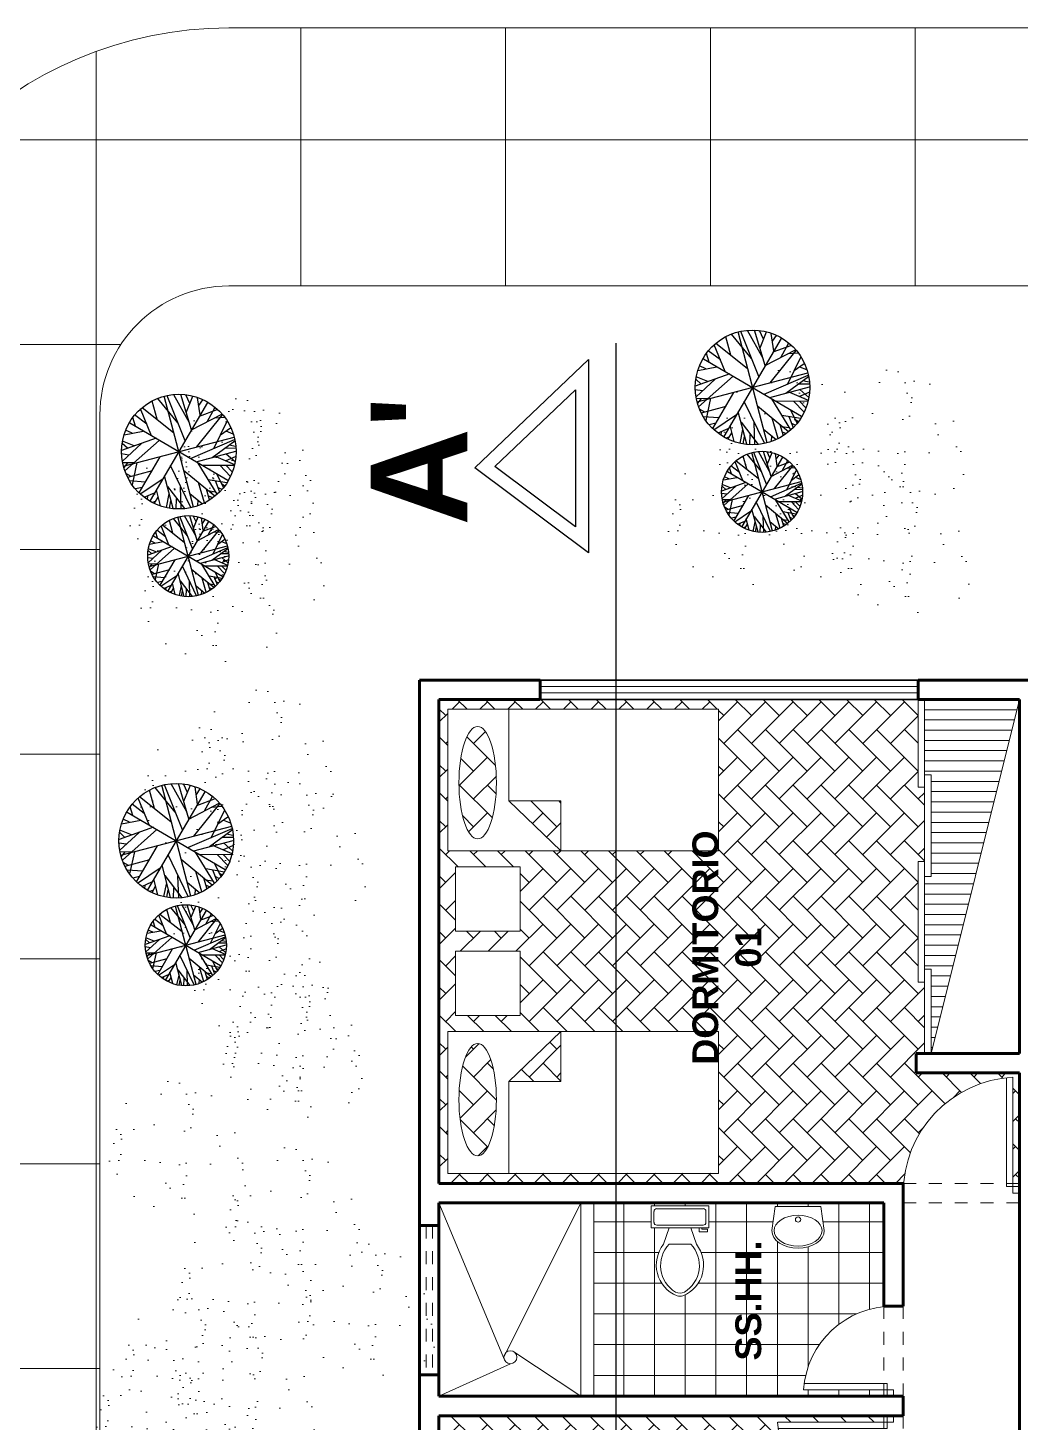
# Model space of a CAD drawing. Header units: millimetres. Extents: x 287 to 445, y 520 to 576.
# Drawn here: x 354.09 to 361.78, y 555.21 to 566.02 of the extents above; entities that cross this region are included whole.
import ezdxf

# ---------------------------------------------------------------- set-up
doc = ezdxf.new("R2010")
doc.units = ezdxf.units.MM
doc.header["$LTSCALE"] = 0.015
doc.linetypes.add('DASHED2', pattern=[9.525, 6.35, -3.175])
doc.layers.add('01 Corte', color=10, linetype='Continuous')
doc.layers.add('puntos alameda', color=94, linetype='Continuous')
for name, color, linetype, lineweight in [('Muebles', 11, 'Continuous', 20), ('Muros', 41, 'Continuous', 60), ('Muros Bajos', 20, 'Continuous', 30), ('pasto', 56, 'Continuous', 5), ('PISOS', 7, 'Continuous', 18), ('Proyecciones', 46, 'Continuous', 0), ('Puertas', 31, 'Continuous', 20), ('Texto', 133, 'Continuous', 20), ('Texturas', 38, 'Continuous', 0), ('Ventanas', 130, 'Continuous', 20)]:
    doc.layers.add(name, color=color, linetype=linetype, lineweight=lineweight)
pattern_1 = [(45, (-171.35843, 129.42132), (0.215526147, 3e-17), [0.4572, -0.1524]), (315, (-171.25067, 129.52908), (0.215526147, 3e-17), [0.4572, -0.1524])]
pattern_2 = [(90, (-204.1842, 203.2016), (1.5875, 1e-16), []), (7e-15, (-204.1842, 203.2016), (2e-16, -1.5875), [])]

# ---------------------------------------------------------------- blocks, each defined once
blk = doc.blocks.new('p04')
at = {"layer": 'Proyecciones', "linetype": 'DASHED2'}
for p, q in [((451.095, 543.079), (451.995, 543.079)), ((451.095, 542.929), (451.995, 542.929))]:
    blk.add_line(p, q, dxfattribs=at)
at = {"layer": 'Puertas'}
for p, q in [((451.145, 543.902), (451.145, 543.004)), ((451.195, 543.898), (451.195, 543.054)), ((451.095, 543.054), (451.195, 543.054)), ((451.095, 543.004), (451.145, 543.004))]:
    blk.add_line(p, q, dxfattribs=at)
blk.add_arc((451.095, 543.004), 0.9, 0, 86.8153, dxfattribs=at)
blk = doc.blocks.new('P02')
at = {"layer": 'Proyecciones', "linetype": 'DASHED2'}
for p, q in [((454.165, 543.091), (454.865, 543.091)), ((454.165, 542.941), (454.865, 542.941))]:
    blk.add_line(p, q, dxfattribs=at)
at = {"layer": 'Puertas'}
for p, q in [((454.215, 543.714), (454.215, 543.016)), ((454.265, 543.708), (454.265, 543.066)), ((454.165, 543.066), (454.265, 543.066)), ((454.165, 543.016), (454.215, 543.016))]:
    blk.add_line(p, q, dxfattribs=at)
blk.add_arc((454.165, 543.016), 0.7, 0, 85.904, dxfattribs=at)
blk = doc.blocks.new('Cama P12')
at = {"layer": 'Muebles'}
for p, q in [((428.793, 546.409), (428.793, 544.309)), ((429.893, 546.409), (428.793, 546.409)), ((429.893, 544.309), (429.893, 546.409)), ((430.016, 546.348), (430.016, 545.848)), ((430.516, 546.348), (430.016, 546.348)), ((430.516, 545.848), (430.516, 546.348)), ((429.504, 545.935), (428.793, 545.935)), ((429.504, 545.935), (429.504, 545.531)), ((429.893, 545.531), (429.504, 545.935)), ((430.016, 545.848), (430.516, 545.848)), ((429.504, 545.531), (429.893, 545.531)), ((428.793, 544.309), (429.893, 544.309))]:
    blk.add_line(p, q, dxfattribs=at)
at = {"layer": 'Muebles', "extrusion": (0, 0, -1)}
blk.add_ellipse((429.364, 546.177), major_axis=(-0.436, 0), ratio=0.332956, dxfattribs=at)
blk = doc.blocks.new('inodoro 02')
at = {"layer": 'Muebles'}
for p, q in [((418.605, 542.458, 0.086), (418.605, 542.903, 0.086)), ((418.605, 542.903, 0.086), (418.775, 542.903, 0.086)), ((418.627, 542.5, 0.086), (418.627, 542.861, 0.086)), ((418.648, 542.882, 0.086), (418.733, 542.882, 0.086)), ((418.754, 542.861, 0.086), (418.754, 542.5, 0.086)), ((418.775, 542.903, 0.086), (418.775, 542.458, 0.086)), ((418.786, 542.85, 0.086), (418.775, 542.85, 0.086)), ((418.775, 542.829, 0.086), (418.807, 542.829, 0.086)), ((418.775, 542.765, 0.086), (418.902, 542.808, 0.086)), ((418.807, 542.893, 0.086), (418.786, 542.893, 0.086)), ((418.786, 542.893, 0.086), (418.786, 542.85, 0.086)), ((418.807, 542.829, 0.086), (418.807, 542.893, 0.086)), ((418.902, 542.596, 0.086), (418.902, 542.765, 0.086)), ((418.775, 542.596, 0.086), (418.902, 542.553, 0.086)), ((418.775, 542.458, 0.086), (418.605, 542.458, 0.086)), ((418.733, 542.479, 0.086), (418.648, 542.479, 0.086))]:
    blk.add_line(p, q, dxfattribs=at)
for centre, radius, start, end in [((418.645, 542.863, 0.086), 0.0187, 81.8699, 188.1301), ((418.735, 542.863, 0.086), 0.0187, 351.8699, 98.1301), ((419.063, 542.606, 0.086), 0.258, 22.0286, 128.5309), ((419.068, 542.591, 0.086), 0.24, 31.0532, 133.6323), ((419.197, 542.681, 0.086), 0.0848, 335.7318, 24.2682), ((419.221, 542.681, 0.086), 0.0848, 344.8605, 15.1395), ((419.063, 542.755, 0.086), 0.258, 231.4693, 337.9716), ((419.068, 542.77, 0.086), 0.24, 226.3679, 328.947), ((418.645, 542.498, 0.086), 0.0187, 171.8699, 278.1301), ((418.735, 542.498, 0.086), 0.0187, 261.8699, 8.1301)]:
    blk.add_arc(centre, radius, start, end, dxfattribs=at)
blk = doc.blocks.new('lavado 02')
at = {"layer": 'Muebles', "linetype": 'Continuous'}
for p, q in [((419.479, 542.267), (419.505, 542.454)), ((419.505, 542.454), (419.505, 542.454)), ((419.505, 542.454), (419.859, 542.454)), ((419.611, 542.377), (419.578, 542.366)), ((419.646, 542.384), (419.611, 542.377)), ((419.682, 542.386), (419.646, 542.384)), ((419.718, 542.384), (419.682, 542.386)), ((419.753, 542.377), (419.718, 542.384)), ((419.785, 542.366), (419.753, 542.377)), ((419.859, 542.454), (419.859, 542.454)), ((419.859, 542.454), (419.885, 542.267)), ((419.483, 542.24), (419.479, 542.267)), ((419.499, 542.29), (419.496, 542.267)), ((419.496, 542.267), (419.499, 542.243)), ((419.51, 542.312), (419.499, 542.29)), ((419.527, 542.333), (419.51, 542.312)), ((419.55, 542.351), (419.527, 542.333)), ((419.578, 542.366), (419.55, 542.351)), ((419.814, 542.351), (419.785, 542.366)), ((419.837, 542.333), (419.814, 542.351)), ((419.854, 542.312), (419.837, 542.333)), ((419.864, 542.29), (419.854, 542.312)), ((419.868, 542.267), (419.864, 542.29)), ((419.864, 542.243), (419.868, 542.267)), ((419.885, 542.267), (419.881, 542.24)), ((419.494, 542.214), (419.483, 542.24)), ((419.513, 542.191), (419.494, 542.214)), ((419.499, 542.243), (419.51, 542.221)), ((419.51, 542.221), (419.527, 542.2)), ((419.538, 542.17), (419.513, 542.191)), ((419.527, 542.2), (419.55, 542.182)), ((419.569, 542.153), (419.538, 542.17)), ((419.55, 542.182), (419.578, 542.167)), ((419.578, 542.167), (419.611, 542.156)), ((419.753, 542.156), (419.785, 542.167)), ((419.785, 542.167), (419.814, 542.182)), ((419.825, 542.17), (419.795, 542.153)), ((419.814, 542.182), (419.837, 542.2)), ((419.851, 542.191), (419.825, 542.17)), ((419.837, 542.2), (419.854, 542.221)), ((419.87, 542.214), (419.851, 542.191)), ((419.854, 542.221), (419.864, 542.243)), ((419.881, 542.24), (419.87, 542.214)), ((419.604, 542.14), (419.569, 542.153)), ((419.642, 542.132), (419.604, 542.14)), ((419.611, 542.156), (419.646, 542.149)), ((419.682, 542.13), (419.642, 542.132)), ((419.646, 542.149), (419.682, 542.147)), ((419.682, 542.147), (419.718, 542.149)), ((419.721, 542.132), (419.682, 542.13)), ((419.718, 542.149), (419.753, 542.156)), ((419.76, 542.14), (419.721, 542.132)), ((419.795, 542.153), (419.76, 542.14))]:
    blk.add_line(p, q, dxfattribs=at)
blk.add_circle((419.682, 542.352), 0.0203, dxfattribs=at)
blk = doc.blocks.new('Tree - deciduous plan')
for p, q in [((-12.5388, 54.9406), (-7.9613, 59.4546)), ((-12.3627, 32.1443), (-12.5388, 58.7776)), ((-5.3205, 59.6806), (16.5105, 16.7963)), ((2.426, 54.9406), (-1.4472, 59.9056)), ((0, 59.9996), (0, -60)), ((0.4894, 48.6208), (3.6584, 59.6806)), ((18.2711, 35.5298), (5.419, 59.6806)), ((9.8203, 51.5549), (12.8133, 58.5516)), ((-40.1797, 44.558), (-36.4825, 43.2038)), ((-37.0107, 47.0408), (-35.25, 35.5298)), ((-32.6092, 50.4264), (-23.2782, 23.5674)), ((-31.2008, 51.1035), (-0.2149, 20.1818)), ((-26.4472, 46.5894), (-26.2712, 53.8116)), ((-22.0458, 42.0753), (-16.5881, 57.6486)), ((-21.1656, 55.8436), (-0.0388, 45.0094)), ((19.6795, 19.5047), (16.3344, 57.6486)), ((17.0387, 51.1035), (23.2006, 55.1666)), ((17.7429, 43.6552), (25.4894, 54.2636)), ((31.6513, 50.8778), (30.2429, 30.5643)), ((31.1232, 42.5267), (35.8767, 48.1693)), ((-49.8627, 32.8214), (-32.7853, 32.8214)), ((-45.8134, 38.2383), (-40.5318, 33.0471)), ((-43.8768, 36.4326), (-44.405, 40.2696)), ((42, 42), (-42, -42)), ((42, -42), (-42, 42)), ((36.2288, 25.1474), (48.9049, 35.0784)), ((37.1091, 37.1098), (46.6161, 37.5612)), ((-32.2571, 20.6333), (-59.1937, 9.348)), ((-57.081, 17.9248), (-47.0458, 14.7649)), ((-56.0247, 20.859), (-20.8134, 20.859)), ((-54.7923, 24.4702), (-47.75, 21.0847)), ((-53.2078, 27.4044), (-40.1797, 20.859)), ((54.3626, 25.3731), (20.9119, 0.3198)), ((23.3767, 23.3417), (53.3063, 27.4044)), ((-59.7219, 2.8025), (-12.0106, 12.0565)), ((-58.6656, 12.7336), (-35.9543, 7.5424)), ((-54.6162, -24.7335), (-20.2853, 0.0941)), ((29.3626, -6.6771), (59.4682, 7.091)), ((38.5175, 13.4107), (58.2359, 13.6364)), ((-60, 0), (60, 0)), ((-59.7219, -4.8714), (-54.2641, -6.6771)), ((-45.2853, -0.1316), (-59.0177, -10.0627)), ((-58.4895, -12.3197), (-36.4825, -11.6426)), ((-10.074, -10.0627), (-2.5036, -59.7178)), ((9.2922, -9.1598), (59.6443, -2.8401)), ((26.3697, -18.4138), (58.9401, -9.8369)), ((-57.081, -18.4138), (-45.2853, -17.9624)), ((-52.6797, -18.188), (-55.4966, -22.0251)), ((-53.2078, -27.442), (-16.7641, -16.6081)), ((-38.9472, -29.0219), (-51.4472, -30.6018)), ((-47.2219, -19.3166), (-50.2148, -26.3135)), ((-35.9543, -22.4765), (-44.0529, -40.5329)), ((-19.9331, -20.2194), (-28.5599, -52.721)), ((-14.8275, -15.0282), (-14.6515, -57.6865)), ((-0.0388, -19.0909), (25.8415, -53.8495)), ((18.6232, -18.6394), (26.7218, -53.3981)), ((18.7992, -18.6394), (57.3556, -17.2853)), ((38.1654, -18.188), (52.426, -29.0219)), ((45.9119, -24.0564), (55.595, -22.2508)), ((-46.5177, -30.1504), (-49.5106, -33.536)), ((-32.4331, -32.4075), (-48.1021, -35.5674)), ((-43.7008, -34.6645), (-46.6937, -37.373)), ((-24.6867, -37.8244), (-38.7712, -45.7241)), ((-14.6515, -36.2445), (-27.6797, -52.9467)), ((-14.6515, -32.1818), (-3.912, -59.4922)), ((-6.2008, -36.2445), (17.919, -57.0094)), ((22.8485, -36.4702), (35.3485, -48.4326)), ((30.419, -30.1504), (32.3556, -50.0125)), ((31.4753, -31.279), (49.6091, -33.3103)), ((41.5105, -32.6332), (46.088, -38.0501)), ((-26.2712, -43.9185), (-34.7219, -48.6583)), ((-14.6515, -47.3041), (-25.0388, -54.3009)), ((-21.5177, -45.4984), (-19.9331, -56.1065)), ((-8.4895, -47.5298), (-11.4825, -58.5893)), ((-6.3768, -52.721), (-9.3698, -58.815)), ((8.4119, -53.1724), (3.8344, -59.4922)), ((5.9471, -46.6269), (10.5246, -58.5893)), ((24.7852, -44.8213), (23.0246, -54.978))]:
    blk.add_line(p, q)
blk.add_circle((0, 0), 60)

msp = doc.modelspace()

# ---------------------------------------------------------------- hatches: boundary and pattern name
at = {"layer": 'Muebles'}
h = msp.add_hatch(dxfattribs=at)
h.set_pattern_fill('LINE', color=256, scale=0.025, angle=180, style=0)
h.set_pattern_definition([(7e-15, (-171.35843, 957.05423), (0, 0.079375), [])])
h.paths.add_polyline_path([(361.775, 560.815), (361.04, 560.815), (361.04, 560.231), (361.09, 560.231), (361.09, 559.442), (361.04, 559.442), (361.04, 558.725), (361.09, 558.725), (361.09, 558.069)])
at = {"layer": 'pasto', "ltscale": 0.3}
h = msp.add_hatch(dxfattribs=at)
h.set_pattern_fill('AR-SAND', color=256, scale=0.008, angle=90, style=0)
h.set_pattern_definition([(52.5, (140.13485, 578.72676), (0.3915306, -0.01280025), [0, -0.308864, 0, -0.34544, 0, -0.3302]), (82.5, (140.13485, 578.72676), (0.5734601, 0.3596186), [0, -0.166624, 0, -0.278384, 0, -0.10668]), (122.5, (140.13485, 578.47683), (0.00114975, 0.6327939), [0, -0.1016, 0, -0.36576, 0, -0.47752]), (132.5, (140.13485, 578.4768), (0.1783435, 0.6108452), [0, -0.0508, 0, -0.239776, 0, -0.27432])])
edge = h.paths.add_edge_path()
edge.add_arc((359.989, 562.791), 0.588, 90, 450, ccw=False)
h = msp.add_hatch(dxfattribs=at)
h.set_pattern_fill('AR-SAND', color=256, scale=0.008, angle=90, style=0)
h.set_pattern_definition([(52.5, (140.97126, 578.72777), (0.3915306, -0.01280025), [0, -0.308864, 0, -0.34544, 0, -0.3302]), (82.5, (140.97126, 578.72777), (0.5734601, 0.3596186), [0, -0.166624, 0, -0.278384, 0, -0.10668]), (122.5, (140.97126, 578.47783), (0.00114975, 0.6327939), [0, -0.1016, 0, -0.36576, 0, -0.47752]), (132.5, (140.97126, 578.47783), (0.1783435, 0.6108452), [0, -0.0508, 0, -0.239776, 0, -0.27432])])
edge = h.paths.add_edge_path()
edge.add_arc((360.826, 562.792), 0.588, 90, 450, ccw=False)
h = msp.add_hatch(dxfattribs=at)
h.set_pattern_fill('AR-SAND', color=256, scale=0.008, angle=90, style=0)
h.set_pattern_definition([(52.5, (135.92753, 578.50495), (0.3915306, -0.01280025), [0, -0.308864, 0, -0.34544, 0, -0.3302]), (82.5, (135.92753, 578.50495), (0.5734601, 0.3596186), [0, -0.166624, 0, -0.278384, 0, -0.10668]), (122.5, (135.92753, 578.255), (0.00114975, 0.6327939), [0, -0.1016, 0, -0.36576, 0, -0.47752]), (132.5, (135.92753, 578.255), (0.1783435, 0.6108452), [0, -0.0508, 0, -0.239776, 0, -0.27432])])
edge = h.paths.add_edge_path()
edge.add_arc((355.782, 562.569), 0.588, 90, 450, ccw=False)
h = msp.add_hatch(dxfattribs=at)
h.set_pattern_fill('AR-SAND', color=256, scale=0.008, angle=90, style=0)
h.set_pattern_definition([(52.5, (135.9047, 578.4245), (0.3915306, -0.01280025), [0, -0.308864, 0, -0.34544, 0, -0.3302]), (82.5, (135.9047, 578.4245), (0.5734601, 0.3596186), [0, -0.166624, 0, -0.278384, 0, -0.10668]), (122.5, (135.9047, 578.17458), (0.00114975, 0.6327939), [0, -0.1016, 0, -0.36576, 0, -0.47752]), (132.5, (135.9047, 578.1746), (0.1783435, 0.6108452), [0, -0.0508, 0, -0.239776, 0, -0.27432])])
edge = h.paths.add_edge_path()
edge.add_arc((355.759, 562.489), 0.588, 90, 450, ccw=False)
h = msp.add_hatch(dxfattribs=at)
h.set_pattern_fill('AR-SAND', color=256, scale=0.008, angle=90, style=0)
h.set_pattern_definition([(52.5, (135.56087, 578.13776), (0.3915306, -0.01280025), [0, -0.308864, 0, -0.34544, 0, -0.3302]), (82.5, (135.56087, 578.13776), (0.5734601, 0.3596186), [0, -0.166624, 0, -0.278384, 0, -0.10668]), (122.5, (135.56087, 577.88783), (0.00114975, 0.6327939), [0, -0.1016, 0, -0.36576, 0, -0.47752]), (132.5, (135.56087, 577.8878), (0.1783435, 0.6108452), [0, -0.0508, 0, -0.239776, 0, -0.27432])])
edge = h.paths.add_edge_path()
edge.add_arc((355.415, 562.202), 0.588, 90, 450, ccw=False)
h = msp.add_hatch(dxfattribs=at)
h.set_pattern_fill('AR-SAND', color=256, scale=0.008, angle=90, style=0)
h.set_pattern_definition([(52.5, (139.7346, 578.09403), (0.3915306, -0.01280025), [0, -0.308864, 0, -0.34544, 0, -0.3302]), (82.5, (139.7346, 578.09403), (0.5734601, 0.3596186), [0, -0.166624, 0, -0.278384, 0, -0.10668]), (122.5, (139.7346, 577.8441), (0.00114975, 0.6327939), [0, -0.1016, 0, -0.36576, 0, -0.47752]), (132.5, (139.7346, 577.8441), (0.1783435, 0.6108452), [0, -0.0508, 0, -0.239776, 0, -0.27432])])
edge = h.paths.add_edge_path()
edge.add_arc((359.589, 562.158), 0.588, 90, 450, ccw=False)
h = msp.add_hatch(dxfattribs=at)
h.set_pattern_fill('AR-SAND', color=256, scale=0.008, angle=90, style=0)
h.set_pattern_definition([(52.5, (140.571, 578.09503), (0.3915306, -0.01280025), [0, -0.308864, 0, -0.34544, 0, -0.3302]), (82.5, (140.571, 578.09503), (0.5734601, 0.3596186), [0, -0.166624, 0, -0.278384, 0, -0.10668]), (122.5, (140.571, 577.8451), (0.00114975, 0.6327939), [0, -0.1016, 0, -0.36576, 0, -0.47752]), (132.5, (140.571, 577.8451), (0.1783435, 0.6108452), [0, -0.0508, 0, -0.239776, 0, -0.27432])])
edge = h.paths.add_edge_path()
edge.add_arc((360.425, 562.159), 0.588, 90, 450, ccw=False)
h = msp.add_hatch(dxfattribs=at)
h.set_pattern_fill('AR-SAND', color=256, scale=0.008, angle=90, style=0)
h.set_pattern_definition([(52.5, (136.01162, 577.86485), (0.3915306, -0.01280025), [0, -0.308864, 0, -0.34544, 0, -0.3302]), (82.5, (136.0116, 577.86485), (0.5734601, 0.3596186), [0, -0.166624, 0, -0.278384, 0, -0.10668]), (122.5, (136.01162, 577.6149), (0.00114975, 0.6327939), [0, -0.1016, 0, -0.36576, 0, -0.47752]), (132.5, (136.0116, 577.6149), (0.1783435, 0.6108452), [0, -0.0508, 0, -0.239776, 0, -0.27432])])
edge = h.paths.add_edge_path()
edge.add_arc((355.866, 561.929), 0.588, 90, 450, ccw=False)
h = msp.add_hatch(dxfattribs=at)
h.set_pattern_fill('AR-SAND', color=256, scale=0.008, angle=90, style=0)
h.set_pattern_definition([(52.5, (141.01257, 577.87722), (0.3915306, -0.01280025), [0, -0.308864, 0, -0.34544, 0, -0.3302]), (82.5, (141.01257, 577.8772), (0.5734601, 0.3596186), [0, -0.166624, 0, -0.278384, 0, -0.10668]), (122.5, (141.01257, 577.62728), (0.00114975, 0.6327939), [0, -0.1016, 0, -0.36576, 0, -0.47752]), (132.5, (141.01257, 577.6273), (0.1783435, 0.6108452), [0, -0.0508, 0, -0.239776, 0, -0.27432])])
edge = h.paths.add_edge_path()
edge.add_arc((360.867, 561.941), 0.588, 90, 450, ccw=False)
h = msp.add_hatch(dxfattribs=at)
h.set_pattern_fill('AR-SAND', color=256, scale=0.008, angle=90, style=0)
h.set_pattern_definition([(52.5, (135.64496, 577.49767), (0.3915306, -0.01280025), [0, -0.308864, 0, -0.34544, 0, -0.3302]), (82.5, (135.64496, 577.49767), (0.5734601, 0.3596186), [0, -0.166624, 0, -0.278384, 0, -0.10668]), (122.5, (135.64496, 577.24773), (0.00114975, 0.6327939), [0, -0.1016, 0, -0.36576, 0, -0.47752]), (132.5, (135.64496, 577.24773), (0.1783435, 0.6108452), [0, -0.0508, 0, -0.239776, 0, -0.27432])])
edge = h.paths.add_edge_path()
edge.add_arc((355.499, 561.562), 0.588, 90, 450, ccw=False)
h = msp.add_hatch(dxfattribs=at)
h.set_pattern_fill('AR-SAND', color=256, scale=0.008, angle=90, style=0)
h.set_pattern_definition([(52.5, (136.08495, 576.24924), (0.3915306, -0.01280025), [0, -0.308864, 0, -0.34544, 0, -0.3302]), (82.5, (136.08495, 576.24924), (0.5734601, 0.3596186), [0, -0.166624, 0, -0.278384, 0, -0.10668]), (122.5, (136.08495, 575.9993), (0.00114975, 0.6327939), [0, -0.1016, 0, -0.36576, 0, -0.47752]), (132.5, (136.08495, 575.9993), (0.1783435, 0.6108452), [0, -0.0508, 0, -0.239776, 0, -0.27432])])
edge = h.paths.add_edge_path()
edge.add_arc((355.939, 560.313), 0.588, 90, 450, ccw=False)
h = msp.add_hatch(dxfattribs=at)
h.set_pattern_fill('AR-SAND', color=256, scale=0.008, angle=90, style=0)
h.set_pattern_definition([(52.5, (135.64496, 575.9555), (0.3915306, -0.01280025), [0, -0.308864, 0, -0.34544, 0, -0.3302]), (82.5, (135.64496, 575.9555), (0.5734601, 0.3596186), [0, -0.166624, 0, -0.278384, 0, -0.10668]), (122.5, (135.64496, 575.70556), (0.00114975, 0.6327939), [0, -0.1016, 0, -0.36576, 0, -0.47752]), (132.5, (135.64496, 575.70556), (0.1783435, 0.6108452), [0, -0.0508, 0, -0.239776, 0, -0.27432])])
edge = h.paths.add_edge_path()
edge.add_arc((355.499, 560.02), 0.588, 90, 450, ccw=False)
h = msp.add_hatch(dxfattribs=at)
h.set_pattern_fill('AR-SAND', color=256, scale=0.008, angle=90, style=0)
h.set_pattern_definition([(52.5, (136.33207, 575.5326), (0.3915306, -0.01280025), [0, -0.308864, 0, -0.34544, 0, -0.3302]), (82.5, (136.3321, 575.5326), (0.5734601, 0.3596186), [0, -0.166624, 0, -0.278384, 0, -0.10668]), (122.5, (136.33207, 575.28267), (0.00114975, 0.6327939), [0, -0.1016, 0, -0.36576, 0, -0.47752]), (132.5, (136.3321, 575.28267), (0.1783435, 0.6108452), [0, -0.0508, 0, -0.239776, 0, -0.27432])])
edge = h.paths.add_edge_path()
edge.add_arc((356.187, 559.597), 0.588, 90, 450, ccw=False)
h = msp.add_hatch(dxfattribs=at)
h.set_pattern_fill('AR-SAND', color=256, scale=0.008, angle=90, style=0)
h.set_pattern_definition([(52.5, (135.9008, 574.9741), (0.3915306, -0.01280025), [0, -0.308864, 0, -0.34544, 0, -0.3302]), (82.5, (135.9008, 574.9741), (0.5734601, 0.3596186), [0, -0.166624, 0, -0.278384, 0, -0.10668]), (122.5, (135.9008, 574.72415), (0.00114975, 0.6327939), [0, -0.1016, 0, -0.36576, 0, -0.47752]), (132.5, (135.9008, 574.72415), (0.1783435, 0.6108452), [0, -0.0508, 0, -0.239776, 0, -0.27432])])
edge = h.paths.add_edge_path()
edge.add_arc((355.755, 559.038), 0.588, 90, 450, ccw=False)
h = msp.add_hatch(dxfattribs=at)
h.set_pattern_fill('AR-SAND', color=256, scale=0.008, angle=90, style=0)
h.set_pattern_definition([(52.5, (136.0605, 574.53572), (0.3915306, -0.01280025), [0, -0.308864, 0, -0.34544, 0, -0.3302]), (82.5, (136.0605, 574.5357), (0.5734601, 0.3596186), [0, -0.166624, 0, -0.278384, 0, -0.10668]), (122.5, (136.0605, 574.28578), (0.00114975, 0.6327939), [0, -0.1016, 0, -0.36576, 0, -0.47752]), (132.5, (136.0605, 574.2858), (0.1783435, 0.6108452), [0, -0.0508, 0, -0.239776, 0, -0.27432])])
edge = h.paths.add_edge_path()
edge.add_arc((355.915, 558.6), 0.588, 90, 450, ccw=False)
h = msp.add_hatch(dxfattribs=at)
h.set_pattern_fill('AR-SAND', color=256, scale=0.008, angle=90, style=0)
h.set_pattern_definition([(52.5, (136.30495, 574.04614), (0.3915306, -0.01280025), [0, -0.308864, 0, -0.34544, 0, -0.3302]), (82.5, (136.30495, 574.04614), (0.5734601, 0.3596186), [0, -0.166624, 0, -0.278384, 0, -0.10668]), (122.5, (136.30495, 573.7962), (0.00114975, 0.6327939), [0, -0.1016, 0, -0.36576, 0, -0.47752]), (132.5, (136.30495, 573.7962), (0.1783435, 0.6108452), [0, -0.0508, 0, -0.239776, 0, -0.27432])])
edge = h.paths.add_edge_path()
edge.add_arc((356.159, 558.11), 0.588, 90, 450, ccw=False)
h = msp.add_hatch(dxfattribs=at)
h.set_pattern_fill('AR-SAND', color=256, scale=0.008, angle=90, style=0)
h.set_pattern_definition([(52.5, (136.28212, 573.9657), (0.3915306, -0.01280025), [0, -0.308864, 0, -0.34544, 0, -0.3302]), (82.5, (136.2821, 573.9657), (0.5734601, 0.3596186), [0, -0.166624, 0, -0.278384, 0, -0.10668]), (122.5, (136.28212, 573.71577), (0.00114975, 0.6327939), [0, -0.1016, 0, -0.36576, 0, -0.47752]), (132.5, (136.2821, 573.71577), (0.1783435, 0.6108452), [0, -0.0508, 0, -0.239776, 0, -0.27432])])
edge = h.paths.add_edge_path()
edge.add_arc((356.137, 558.03), 0.588, 90, 450, ccw=False)
h = msp.add_hatch(dxfattribs=at)
h.set_pattern_fill('AR-SAND', color=256, scale=0.008, angle=90, style=0)
h.set_pattern_definition([(52.5, (135.4005, 573.21386), (0.3915306, -0.01280025), [0, -0.308864, 0, -0.34544, 0, -0.3302]), (82.5, (135.4005, 573.21386), (0.5734601, 0.3596186), [0, -0.166624, 0, -0.278384, 0, -0.10668]), (122.5, (135.4005, 572.96392), (0.00114975, 0.6327939), [0, -0.1016, 0, -0.36576, 0, -0.47752]), (132.5, (135.4005, 572.9639), (0.1783435, 0.6108452), [0, -0.0508, 0, -0.239776, 0, -0.27432])])
edge = h.paths.add_edge_path()
edge.add_arc((355.255, 557.278), 0.588, 90, 450, ccw=False)
h = msp.add_hatch(dxfattribs=at)
h.set_pattern_fill('AR-SAND', color=256, scale=0.008, angle=90, style=0)
h.set_pattern_definition([(52.5, (136.30495, 572.6998), (0.3915306, -0.01280025), [0, -0.308864, 0, -0.34544, 0, -0.3302]), (82.5, (136.30495, 572.6998), (0.5734601, 0.3596186), [0, -0.166624, 0, -0.278384, 0, -0.10668]), (122.5, (136.30495, 572.44986), (0.00114975, 0.6327939), [0, -0.1016, 0, -0.36576, 0, -0.47752]), (132.5, (136.30495, 572.44986), (0.1783435, 0.6108452), [0, -0.0508, 0, -0.239776, 0, -0.27432])])
edge = h.paths.add_edge_path()
edge.add_arc((356.159, 556.764), 0.588, 90, 450, ccw=False)
h = msp.add_hatch(dxfattribs=at)
h.set_pattern_fill('AR-SAND', color=256, scale=0.008, angle=90, style=0)
h.set_pattern_definition([(52.5, (135.93057, 572.13723), (0.3915306, -0.01280025), [0, -0.308864, 0, -0.34544, 0, -0.3302]), (82.5, (135.93057, 572.13723), (0.5734601, 0.3596186), [0, -0.166624, 0, -0.278384, 0, -0.10668]), (122.5, (135.93057, 571.8873), (0.00114975, 0.6327939), [0, -0.1016, 0, -0.36576, 0, -0.47752]), (132.5, (135.93057, 571.8873), (0.1783435, 0.6108452), [0, -0.0508, 0, -0.239776, 0, -0.27432])])
edge = h.paths.add_edge_path()
edge.add_arc((355.785, 556.201), 0.588, 90, 450, ccw=False)
h = msp.add_hatch(dxfattribs=at)
h.set_pattern_fill('AR-SAND', color=256, scale=0.008, angle=90, style=0)
h.set_pattern_definition([(52.5, (136.86717, 571.96543), (0.3915306, -0.01280025), [0, -0.308864, 0, -0.34544, 0, -0.3302]), (82.5, (136.86717, 571.96543), (0.5734601, 0.3596186), [0, -0.166624, 0, -0.278384, 0, -0.10668]), (122.5, (136.86717, 571.7155), (0.00114975, 0.6327939), [0, -0.1016, 0, -0.36576, 0, -0.47752]), (132.5, (136.86717, 571.7155), (0.1783435, 0.6108452), [0, -0.0508, 0, -0.239776, 0, -0.27432])])
edge = h.paths.add_edge_path()
edge.add_arc((356.722, 556.03), 0.588, 90, 450, ccw=False)
h = msp.add_hatch(dxfattribs=at)
h.set_pattern_fill('AR-SAND', color=256, scale=0.008, angle=90, style=0)
h.set_pattern_definition([(52.5, (135.496, 571.54196), (0.3915306, -0.01280025), [0, -0.308864, 0, -0.34544, 0, -0.3302]), (82.5, (135.496, 571.54196), (0.5734601, 0.3596186), [0, -0.166624, 0, -0.278384, 0, -0.10668]), (122.5, (135.496, 571.29202), (0.00114975, 0.6327939), [0, -0.1016, 0, -0.36576, 0, -0.47752]), (132.5, (135.496, 571.292), (0.1783435, 0.6108452), [0, -0.0508, 0, -0.239776, 0, -0.27432])])
edge = h.paths.add_edge_path()
edge.add_arc((355.35, 555.606), 0.588, 90, 450, ccw=False)
h = msp.add_hatch(dxfattribs=at)
h.set_pattern_fill('AR-SAND', color=256, scale=0.008, angle=90, style=0)
h.set_pattern_definition([(52.5, (135.93756, 571.32414), (0.3915306, -0.01280025), [0, -0.308864, 0, -0.34544, 0, -0.3302]), (82.5, (135.93756, 571.32414), (0.5734601, 0.3596186), [0, -0.166624, 0, -0.278384, 0, -0.10668]), (122.5, (135.93756, 571.0742), (0.00114975, 0.6327939), [0, -0.1016, 0, -0.36576, 0, -0.47752]), (132.5, (135.93756, 571.0742), (0.1783435, 0.6108452), [0, -0.0508, 0, -0.239776, 0, -0.27432])])
edge = h.paths.add_edge_path()
edge.add_arc((355.792, 555.388), 0.588, 90, 450, ccw=False)
h = msp.add_hatch(dxfattribs=at)
h.set_pattern_fill('AR-SAND', color=256, scale=0.008, angle=90, style=0)
h.set_pattern_definition([(52.5, (135.30044, 571.1503), (0.3915306, -0.01280025), [0, -0.308864, 0, -0.34544, 0, -0.3302]), (82.5, (135.30044, 571.1503), (0.5734601, 0.3596186), [0, -0.166624, 0, -0.278384, 0, -0.10668]), (122.5, (135.30044, 570.90036), (0.00114975, 0.6327939), [0, -0.1016, 0, -0.36576, 0, -0.47752]), (132.5, (135.30044, 570.90036), (0.1783435, 0.6108452), [0, -0.0508, 0, -0.239776, 0, -0.27432])])
edge = h.paths.add_edge_path()
edge.add_arc((355.155, 555.214), 0.588, 90, 450, ccw=False)
at = {"layer": 'PISOS'}
h = msp.add_hatch(dxfattribs=at)
h.set_pattern_fill('NET', color=256, scale=0.5, angle=90, style=0)
h.set_pattern_definition(pattern_2)
h.paths.add_polyline_path([(364.021, 566.019), (363.801, 564.019), (355.646, 564.019, 0.099999), (355.257, 563.941), (354.316, 565.709, -0.115335), (355.646, 566.019)])
h = msp.add_hatch(dxfattribs=at)
h.set_pattern_fill('NET', color=256, scale=0.5, angle=90, style=0)
h.set_pattern_definition(pattern_2)
h.paths.add_polyline_path([(354.316, 565.709), (355.257, 563.941, 0.301717), (354.646, 563.019), (354.646, 555.788), (352.646, 555.936), (352.646, 563.019, -0.285252)])
h = msp.add_hatch(dxfattribs=at)
h.set_pattern_fill('NET', color=256, scale=0.5, angle=90, style=0)
h.set_pattern_definition(pattern_2)
h.paths.add_polyline_path([(354.646, 555.788), (354.646, 549.213, -0.022651), (354.629, 548.854, 0.441003), (355.625, 547.763), (355.875, 547.763), (356.025, 547.763), (357.125, 547.763), (357.125, 547.378), (357.125, 544.688), (356.249, 544.688, 0.632615), (353.188, 546.139, -0.173054), (350.675, 545.242), (350.675, 547.242, 0.414214), (352.646, 549.213), (352.646, 555.936)])
at = {"layer": 'Texturas'}
h = msp.add_hatch(dxfattribs=at)
h.set_pattern_fill('AR-HBONE', color=256, scale=0.0015, angle=90, style=0)
h.set_pattern_definition(pattern_1)
h.paths.add_polyline_path([(360.99, 560.815), (360.99, 560.134), (361.04, 560.134), (361.04, 559.558), (360.99, 559.558), (360.99, 558.624), (361.04, 558.624), (361.04, 558.069), (360.975, 558.069), (360.975, 557.919), (361.775, 557.919), (361.775, 557.063), (361.725, 557.063), (361.725, 557.887, 0.374059), (360.878, 557.063), (357.275, 557.063), (357.275, 560.815), (358.059, 560.815)])
h.paths.add_polyline_path([(359.443, 558.242), (357.343, 558.242), (357.343, 557.142), (359.443, 557.142)], flags=16)
h.paths.add_polyline_path([(359.443, 559.639), (359.443, 560.739), (357.343, 560.739), (357.343, 559.639)], flags=16)
h.paths.add_polyline_path([(358.221, 558.242), (357.817, 557.852), (358.221, 557.852)], flags=0)
h.paths.add_polyline_path([(358.221, 559.639), (358.221, 560.029), (357.817, 560.029)], flags=0)
h.paths.add_polyline_path([(357.904, 558.865), (357.404, 558.865), (357.404, 558.365), (357.904, 558.365)], flags=16)
h.paths.add_polyline_path([(357.904, 559.016), (357.904, 559.516), (357.404, 559.516), (357.404, 559.016)], flags=16)
edge = h.paths.add_edge_path(flags=0)
edge.add_ellipse((357.576, 557.712), major_axis=(0, 0.436), ratio=0.332956, start_angle=0, end_angle=360, ccw=False)
edge = h.paths.add_edge_path(flags=0)
edge.add_ellipse((357.576, 560.169), major_axis=(0, -0.436), ratio=0.332956, start_angle=0, end_angle=360)
h.paths.add_polyline_path([(359.801, 557.973), (359.801, 559.808), (359.243, 559.808), (359.243, 557.973)], flags=24)
h = msp.add_hatch(dxfattribs=at)
h.set_pattern_fill('NET,_O', color=256, scale=0.075, angle=90)
h.set_pattern_definition([(270, (-171.35843, 957.05423), (0.238125, 1e-17), []), (7e-15, (-171.35843, 957.05423), (0, 0.238125), [])])
h.paths.add_polyline_path([(360.725, 555.413), (360.725, 555.463), (360.101, 555.463, -0.362752), (360.725, 556.109), (360.725, 556.113), (360.725, 556.913), (358.475, 556.913), (358.475, 555.413)])
h.paths.add_polyline_path([(359.166, 556.191, -0.132891), (359.121, 556.191, -0.501323), (359.016, 556.591), (359.059, 556.718), (358.921, 556.718), (358.921, 556.888), (359.366, 556.888), (359.366, 556.718), (359.313, 556.718), (359.313, 556.708), (359.356, 556.708), (359.356, 556.687), (359.292, 556.687), (359.292, 556.718), (359.228, 556.718), (359.271, 556.591, -0.501317)], flags=16)
h.paths.add_polyline_path([(359.109, 556.219, -0.48008), (359.059, 556.591), (359.228, 556.591, -0.48008), (359.178, 556.219, -0.215004)], flags=0)
h.paths.add_polyline_path([(358.963, 556.74, -0.5), (358.942, 556.761), (358.942, 556.846, -0.5), (358.963, 556.867), (359.324, 556.867, -0.5), (359.345, 556.846), (359.345, 556.761, -0.5), (359.324, 556.74)], flags=0)
h.paths.add_polyline_path([(359.915, 556.6), (359.89, 556.621), (359.871, 556.645), (359.86, 556.67), (359.856, 556.697), (359.882, 556.885), (360.236, 556.885), (360.262, 556.697), (360.258, 556.67), (360.247, 556.645), (360.228, 556.621), (360.203, 556.6), (360.172, 556.583), (360.137, 556.571), (360.099, 556.563), (360.059, 556.56), (360.019, 556.563), (359.981, 556.571), (359.946, 556.583)], flags=16)
h.paths.add_polyline_path([(359.927, 556.612), (359.904, 556.631), (359.887, 556.651), (359.876, 556.674), (359.873, 556.697), (359.876, 556.72), (359.887, 556.743), (359.904, 556.764), (359.927, 556.782), (359.956, 556.797), (359.988, 556.808), (360.023, 556.814), (360.059, 556.817), (360.095, 556.814), (360.13, 556.808), (360.162, 556.797), (360.191, 556.782), (360.214, 556.764), (360.231, 556.743), (360.242, 556.72), (360.245, 556.697), (360.242, 556.674), (360.231, 556.651), (360.214, 556.631), (360.191, 556.612), (360.162, 556.598), (360.13, 556.586), (360.095, 556.58), (360.059, 556.577), (360.023, 556.58), (359.988, 556.586), (359.956, 556.598)], flags=0)
h.paths.add_polyline_path([(360.059, 556.803, -1), (360.059, 556.762, -1)], flags=0)
h.paths.add_polyline_path([(359.801, 556.632), (359.801, 555.68), (359.544, 555.68), (359.544, 556.632)], flags=24)
h = msp.add_hatch(dxfattribs=at)
h.set_pattern_fill('AR-HBONE', color=256, scale=0.0015, angle=90, style=0)
h.set_pattern_definition(pattern_1)
h.paths.add_polyline_path([(360.725, 555.263), (360.725, 555.213), (359.901, 555.213, 0.374059), (360.725, 554.366), (360.725, 554.363), (359.925, 554.363), (359.925, 554.213), (359.94, 554.213), (359.94, 554.028), (359.99, 554.028), (359.99, 553.451), (359.94, 553.451), (359.94, 552.518), (359.99, 552.518), (359.99, 551.963), (357.275, 551.963), (357.275, 552.374), (357.275, 554.794), (357.275, 555.263)])
h.paths.add_polyline_path([(357.343, 553.096), (357.343, 551.996), (359.443, 551.996), (359.443, 553.096)], flags=16)
h.paths.add_polyline_path([(359.443, 553.981), (359.443, 555.081), (357.343, 555.081), (357.343, 553.981)], flags=16)
h.paths.add_polyline_path([(358.221, 553.096), (357.817, 552.706), (358.221, 552.706)], flags=0)
h.paths.add_polyline_path([(358.221, 553.981), (358.221, 554.37), (357.817, 554.37)], flags=16)
h.paths.add_polyline_path([(357.716, 553.952), (357.344, 553.952), (357.344, 553.123), (357.716, 553.123)], flags=16)
edge = h.paths.add_edge_path(flags=0)
edge.add_ellipse((357.576, 552.566), major_axis=(0, 0.436), ratio=0.332956, start_angle=0, end_angle=360, ccw=False)
edge = h.paths.add_edge_path(flags=0)
edge.add_ellipse((357.576, 554.51), major_axis=(0, -0.436), ratio=0.332956, start_angle=0, end_angle=360)
h.paths.add_polyline_path([(359.801, 552.543), (359.801, 554.377), (359.243, 554.377), (359.243, 552.543)], flags=24)

# ---------------------------------------------------------------- linework, layer by layer
at = {"layer": '01 Corte'}
msp.add_line((358.645, 563.576), (358.645, 522.68), dxfattribs=at)
msp.add_lwpolyline([(358.434, 563.449), (358.434, 561.951), (357.552, 562.61), (358.434, 563.449)], dxfattribs=at)
msp.add_lwpolyline([(358.334, 563.215), (358.334, 562.151), (357.707, 562.619)], close=True, dxfattribs=at)
at = {"layer": 'Muebles'}
for p, q in [((360.99, 560.134), (360.99, 560.815)), ((361.04, 558.069), (361.04, 560.815)), ((361.09, 558.069), (361.775, 560.815)), ((361.09, 560.231), (361.04, 560.231)), ((361.09, 559.442), (361.09, 560.231)), ((361.04, 560.134), (360.99, 560.134)), ((360.99, 558.624), (360.99, 559.558)), ((361.04, 559.558), (360.99, 559.558)), ((361.09, 559.442), (361.04, 559.442)), ((361.09, 558.725), (361.04, 558.725)), ((361.09, 558.069), (361.09, 558.725)), ((361.04, 558.624), (360.99, 558.624)), ((357.275, 556.913), (357.782, 555.697)), ((358.375, 556.913), (357.779, 555.716)), ((358.375, 556.913), (358.375, 555.413)), ((358.475, 556.913), (358.475, 555.413)), ((357.275, 555.413), (357.829, 555.666)), ((358.375, 555.413), (357.856, 555.758))]:
    msp.add_line(p, q, dxfattribs=at)
msp.add_circle((357.829, 555.716), 0.05, dxfattribs=at)
at = {"layer": 'Muros'}
for p, q in [((357.125, 560.965), (358.059, 560.965)), ((357.125, 560.965), (357.125, 559.963)), ((358.059, 560.815), (358.059, 560.965)), ((360.99, 560.815), (360.99, 560.965)), ((360.99, 560.965), (361.925, 560.965)), ((357.275, 560.815), (358.059, 560.815)), ((357.275, 560.815), (357.275, 557.063)), ((360.99, 560.815), (361.775, 560.815)), ((357.125, 559.963), (357.125, 557.063)), ((361.775, 558.069), (360.975, 558.069)), ((360.975, 557.919), (360.975, 558.069)), ((361.775, 557.919), (360.975, 557.919)), ((361.775, 555.063), (361.775, 557.919)), ((357.125, 557.063), (357.125, 556.913)), ((357.275, 557.063), (360.875, 557.063)), ((360.875, 557.063), (360.875, 556.913)), ((357.125, 556.913), (357.125, 556.737)), ((357.275, 556.913), (360.725, 556.913)), ((357.275, 556.913), (357.275, 556.737)), ((360.725, 556.913), (360.725, 556.109)), ((360.875, 556.913), (360.875, 556.113)), ((357.125, 556.737), (357.275, 556.737)), ((357.125, 556.737), (357.125, 555.58)), ((357.275, 556.737), (357.275, 555.58)), ((360.875, 556.113), (360.725, 556.113)), ((357.125, 555.58), (357.275, 555.58)), ((357.125, 555.58), (357.125, 555.413)), ((357.275, 555.58), (357.275, 555.413)), ((357.125, 555.413), (357.125, 555.263)), ((357.275, 555.413), (360.875, 555.413)), ((360.875, 555.413), (360.875, 555.263)), ((357.125, 555.263), (357.125, 554.794)), ((357.275, 555.263), (360.875, 555.263)), ((357.275, 555.263), (357.275, 554.794))]:
    msp.add_line(p, q, dxfattribs=at)
msp.add_lwpolyline([(361.775, 558.069), (361.775, 560.815)], dxfattribs=at)
at = {"layer": 'Muros Bajos'}
for p, q in [((358.059, 560.965), (360.99, 560.965)), ((360.99, 560.815), (358.059, 560.815))]:
    msp.add_line(p, q, dxfattribs=at)
at = {"layer": 'PISOS'}
for p, q in [((365.503, 566.019), (355.646, 566.019)), ((365.503, 564.019), (355.646, 564.019)), ((354.646, 549.213), (354.646, 563.019))]:
    msp.add_line(p, q, dxfattribs=at)
for radius in [3, 1]:
    msp.add_arc((355.646, 563.019), radius, 90, 180, dxfattribs=at)
at = {"layer": 'Ventanas'}
for p, q in [((360.99, 560.915), (358.059, 560.915)), ((360.99, 560.865), (358.059, 560.865))]:
    msp.add_line(p, q, dxfattribs=at)
at = {"layer": 'Ventanas', "linetype": 'DASHED2'}
for p, q in [((357.175, 556.737), (357.175, 555.58)), ((357.225, 556.737), (357.225, 555.58))]:
    msp.add_line(p, q, dxfattribs=at)

# ---------------------------------------------------------------- block references
at = {"layer": 'Muebles', "xscale": -1, "rotation": 89.99999999998802}
msp.add_blockref('Cama P12', (903.752, 989.533), dxfattribs=at)
at = {"layer": 'Muebles'}
for name, p, rotation in [('Cama P12', (903.752, 128.348), 90.00000000001198), ('inodoro 02', (-183.537, 975.494, -0.086), 270)]:
    msp.add_blockref(name, p, dxfattribs=dict(at, rotation=rotation))
msp.add_blockref('lavado 02', (-59.623, 14.431, -0.086), dxfattribs=at)
at = {"layer": 'Puertas', "xscale": -1}
msp.add_blockref('p04', (812.869, 13.984), dxfattribs=at)
at = {"layer": 'Puertas', "rotation": 90}
msp.add_blockref('P02', (903.815, 101.248), dxfattribs=at)
at = {"layer": 'Puertas', "xscale": -1, "rotation": 90}
msp.add_blockref('p04', (903.803, 1006.358), dxfattribs=at)
at = {"layer": 'puntos alameda', "color": 7, "linetype": 'ByBlock', "lineweight": 0}
for p, xscale, yscale, zscale, rotation in [((359.706, 563.233), 0.007405634628365269, 0.007405634628365269, 0.007405634628365269, 104.6705850332758), ((355.258, 562.735), 0.007405634628365269, 0.007405634628365269, 0.007405634628365269, 104.6705850332758), ((359.78, 562.423), 0.00524074937675885, 0.00524074937675885, 0.00524074937675885, 104.6705850334841), ((355.331, 561.925), 0.00524074937675885, 0.00524074937675885, 0.00524074937675885, 104.6705850334841), ((355.238, 559.719), 0.007405634628365269, 0.007405634628365269, 0.007405634628365269, 104.6705850332758), ((355.312, 558.909), 0.00524074937675885, 0.00524074937675885, 0.00524074937675885, 104.6705850334841)]:
    msp.add_blockref('Tree - deciduous plan', p, dxfattribs=dict(at, xscale=xscale, yscale=yscale, zscale=zscale, rotation=rotation))

# ---------------------------------------------------------------- texts
at = {"layer": 'Texto', "width": 1.0727, "rotation": 90}
for s, insert, char_height, attachment_point in [("{\\fArial|b1|i0|c0|p34;A'}", (356.746, 562.664), 0.75, 2), ('{\\fArial|b1|i0|c0|p34;\\H2x;DORMITORIO 01}', (359.776, 558.891), 0.1, 8), ('{\\fArial|b1|i0|c0|p34;\\H2x;SS.HH.}', (359.776, 556.156), 0.1, 8)]:
    msp.add_mtext(s, dxfattribs=dict(at, insert=insert, char_height=char_height, attachment_point=attachment_point))

doc.saveas('drawing.dxf')
